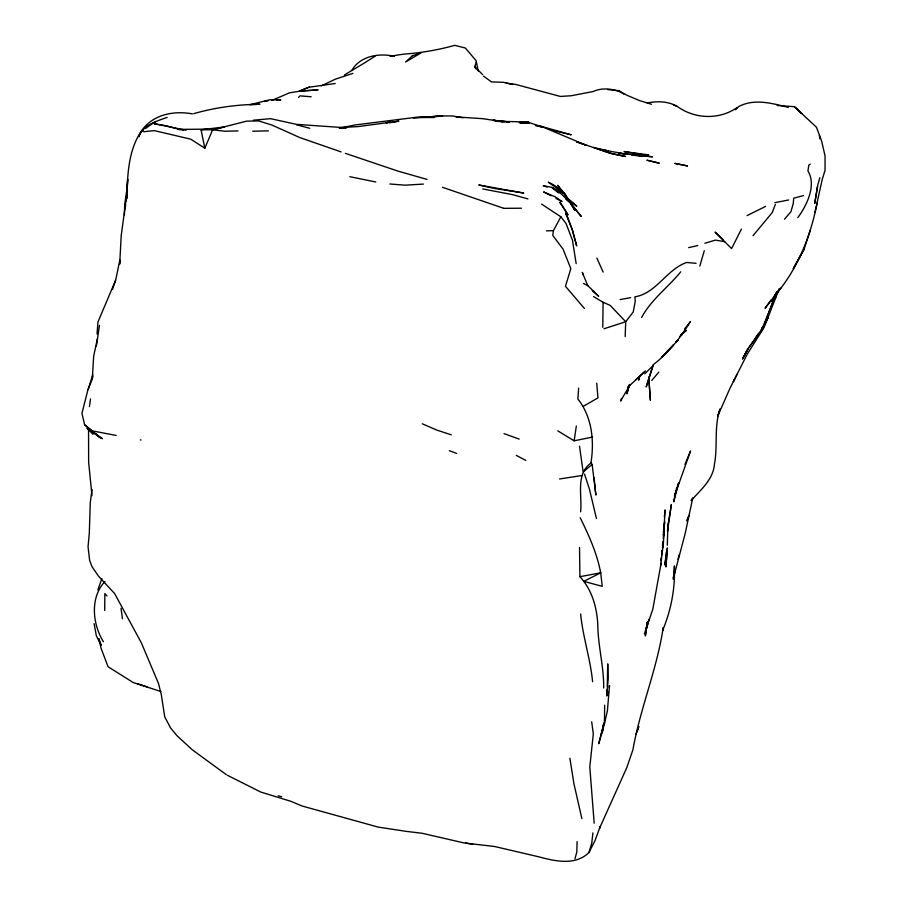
<?xml version="1.0" encoding="UTF-8"?>
<svg xmlns="http://www.w3.org/2000/svg" width="907" height="907" viewBox="0 0 907 907"><rect width="100%" height="100%" fill="white"/><g stroke="black" fill="none" stroke-linecap="round" stroke-linejoin="round"><path stroke-width="1.36" d="M667.291 545.22L667.937 524.099M602.781 327.314L603.076 302.269L593.563 296.6M119.724 263.733L121.198 235.707L127.173 191.581L126.753 198.667C127.502 176.049 127.978 151.016 141.05 131.594C152.183 114.509 173.577 110.405 192.409 113.874M603.665 688.005C603.994 666.6 597.894 645.727 597.792 624.288C596.783 606.987 591.931 589.652 579.902 576.693L579.539 547.556M662.836 541.581L662.756 546.932L662.779 543.055L662.552 545.583M577.079 841.628L576.841 851.945L574.981 858.691M119.735 264.028L119.849 260.003L115.767 279.764L112.525 289.22M124.418 214.846L124.713 204.381L127.365 186.354M625.172 336.599L625.717 321.736L633.211 312.008L635.229 301.396L634.911 296.827C656.351 293.335 666.407 269.719 686.372 262.542M607.134 689.184L606.817 696.02L608.166 678.595L607.735 663.867L607.271 686.452M126.81 197.114L127.694 179.246L127.241 188.078M602.157 730.078L598.711 743.729L604.425 723.741L604.652 705.181M87.9 389.761L92.287 379.115L93.659 356.247L97.502 338.345M580.627 511.82C582.328 495.539 575.389 474.452 590.922 463.058C594.47 441.006 592.101 417.005 577.861 398.955L578.643 388.139M663.436 532.42L663.788 527.205L663.505 542.046L660.659 565.514M97.049 334.025L97.945 322.019L115.54 280.467M663.436 536.74L664.627 521.944L663.55 532.897M663.471 539.177L665.058 509.893L664.366 516.899M667.949 526.094L667.495 531.479L671.384 504.496L668.051 524.745M663.493 534.688L663.731 531.899L663.505 534.563M662.563 545.198L662.79 542.533M96.425 345.975L99.464 325.375M609.323 687.2L609.504 685.511L607.407 710.816L604.425 723.741M126.096 201.071L127.173 191.581M125.2 208.723L125.654 204.891M663.516 535.198L663.969 531.423L663.471 535.47M662.133 551.071L661.588 554.993M662.484 548.304L663.176 542.771M541.592 204.12L560.866 216.796L553.44 230.627L552.794 235.446L563.066 249.164L570.832 268.642L565.458 286.283L584.414 308.471M92.072 489.417L90.269 502.467L89.305 533.237L88.047 546.717L89.646 560.379L91.947 566.558L98.398 576.047L114.645 593.609L141.367 642.87L158.464 683.39L161.344 694.864L164.723 716.825L170.505 727.856L177.126 735.838L192.295 749.806L226.342 774.669M89.408 406.585L90.541 398.865M592.52 437.072L574.154 440.825L576.319 426.052M660.784 560.549L661.192 557.771M603.189 726.609L602.361 732.028L603.881 723.253L602.849 727.346M647.292 622.213L646.067 629.946L648.97 619.492L644.367 633.993M817.592 186.15L814.724 203.44L817.74 185.164L819.849 177.749M608.075 694.694L608.484 692.2M592.929 832.875L591.738 843.317L588.938 852.557C575.038 866.106 554.653 861.06 538.021 856.639L494.666 846.514L463.862 842.898L422.038 833.25L407.606 831.538M691.236 500.176L692.767 497.943L685.239 533.271L673.413 578.144M661.09 563.292L652.813 609.187L647.201 625.717M673.323 577.929L674.921 569.709L673.402 579.426L674.4 565.923C675.296 588.133 671.191 610.048 662.586 630.524L663.198 627.644C656.974 669.275 640.217 708.31 632.927 749.749L626.76 767.719L599.538 828.25L600.241 826.515L594.992 840.608L588.938 852.557M603.03 726.586L601.398 734.239L603.881 723.253M677.257 487.127L678.595 483.034L673.697 501.866L676.633 488.011M92.287 379.115L92.888 376.382M639.548 376.541L638.687 380.18L639.696 376.076M780.859 288.097L774.329 296.181C797.412 269.787 810.45 236.727 817.23 202.692M814.951 212.374L822.196 179.575L825.053 170.301L825.053 155.936L821.629 141.038L816.47 127.252L794.407 106.675L777.186 105.507M704.297 250.74L699.819 266.034M678.005 559.313L679.014 555.254M775.36 298.471L777.016 291.952M87.798 390.271L81.947 413.309L84.612 424.771L100.133 437.616L102.434 438.682L87.151 428.217L93.024 434.351M629.345 384.908L626.918 393.808L629.503 384.443M720.022 409.114C713.843 426.834 717.925 445.893 714.455 464.089C713.333 479.508 700.692 489.746 691.27 500.483M676.078 490.766L674.457 496.208L690.544 450.994L684.944 464.429M88.262 389.148L92.775 374.772M719.943 409.216L717.834 415.882L729.75 388.752L747.277 354.127L764.136 327.325L779.34 288.46M653.006 365.668L646.249 386.767L653.006 365.668L644.718 373.877M637.168 731.427L638.777 726.496L636.102 734.046M803.931 249.55L793.353 268.438L803.931 249.55L810.427 229.993M621.488 398.456L620.626 401.041L629.639 385.407L627.791 387.187M476.084 69.057L474.735 66.733L476.311 62.186M97.877 589.935L101.879 578.621M686.894 521.083L689.003 515.38L687.041 520.108M775.326 204.415L772.311 212.465L753.014 235.707M138.907 136.685C142.773 125.053 156.707 121.153 167.115 117.4M143.601 131.742L154.326 130.631L190.719 139.156L204.835 148.215L212.623 129.758L246.625 121.153L258.563 120.926L271.76 124.985L299.605 137.49L341.089 151.9M741.416 229.108L731.586 248.552L715.079 232.101L722.913 239.607M138.941 136.254L141.05 131.594L143.283 130.03M775.428 295.716L764.148 323.822M776.551 292.462L773.07 299.934L777.299 291.521M777.707 291.283L773.558 299.843L762.696 329.082L747.958 348.855L742.572 358.855L747.958 348.855L758.263 333.935M734.659 379.035L733.355 381.609L737.357 373.775M186.128 130.245L154.303 123.76L155.562 121.413L145.517 128.465M776.335 292.7L771.687 301.317L775.61 294.061M762.005 328.629L758.808 334.434L768.41 317.008L763.286 326.305M757.254 335.567L755.191 339.082L759.125 332.733M309.48 87.106L299.355 91.131L317.881 89.906L299.355 91.131L308.459 87.31L335.216 83.501M641.623 317.495C651.192 299.48 668.085 287.462 680.726 271.828M770.961 300.013L765.054 308.301L779.034 290.365M105.019 581.455C89.782 597.407 92.48 624.254 103.421 641.725M797.82 217.623C806.64 205.764 816.754 185.266 807.944 170.992L808.817 165.131L810.28 164.133M684.57 328.969L690.522 321.463C680.318 337.937 668.323 353.106 652.836 365.056M351.973 70.054C360.544 55.815 379.375 52.799 394.386 56.37M651.793 380.452L658.777 372.165M784.487 219.211L790.927 211.705L793.228 203.69L793.727 198.18L803.534 195.595M735.566 109.781L738.683 106.55C754.409 98.262 772.152 103.341 788.285 107.377M298.528 97.457L300.047 95.87L311.124 96.754M644.049 372.176L628.166 386.96M635.886 379.738L645.433 370.895M681.089 334.989L686.304 330.443L680.919 334.694M590.922 463.058L592.158 464.452L583.133 471.969L579.528 446.233M344.365 75.043C354.773 68.592 365.34 62.753 375.487 55.803M679.728 336.429L681.837 335.034M583.065 406.449L597.974 397.878L596.704 383.151M321.18 85.927L335.431 79.136L352.925 73.376M747.085 215.594L765.587 206.411M737.21 107.514C719.228 120.064 694.739 119.168 677.189 106.38C668.096 101.199 657.246 100.881 647.247 103.047M271.851 100.439L289.548 92.809L299.435 91.233M193.701 113.658C215.084 107.502 237.713 104.464 259.958 104.26L249.595 104.759L270.037 99.725L280.739 99.872L276.964 100.28M603.971 328.765L625.717 321.736L610.196 305.387L603.076 302.269M386.291 122.876L390.248 121.81L386.529 122.796M704.841 243.257L715.442 240.117L724.602 241.659M201.037 129.746L212.623 129.758L224.653 126.957L201.037 129.746L204.835 148.215M688.685 247.634L697.8 245.559M774.816 202.669L788.682 199.959M339.252 128.25L354.796 124.996L413.161 117.661L442.525 116.119L427.446 116.969L440.7 115.915L452.74 115.983L463.205 117.819M579.902 576.693L600.695 572.827C597.055 553.417 588.881 535.323 580.174 517.727M620.184 299.559L630.626 297.655M389.613 122.796L398.91 121.141L358.016 126.595L339.649 127.592M390.089 56.245L403.57 54.148C420.859 52.946 438.081 49.987 454.77 45.35L465.382 48.026L476.096 60.678L478.25 71.086M559.562 478.964L581.852 475.551M253.416 120.2L270.524 118.67L296.464 124.35L346.451 127.83L339.535 127.876M519.292 122.774L528.894 122.139L519.609 122.332M423.388 184.087L405.112 185.175L389.84 183.985M546.445 230.854L553.44 230.627M238.065 130.914L224.732 131.243L212.623 129.758M527.965 122.921L520.448 123.091L529.937 122.842L543.588 127.331L586.092 145.211L576.535 141.855L612.474 153.918L625.535 156.492L608.552 152.773L593.484 147.422L608.268 150.981L600.253 149.44L624.515 153.816L652.552 156.786L631.896 155.154L647.099 156.197L639.163 155.641M252.724 131.209L268.393 130.857M213.689 129.134L178.191 129.372L183.565 130.12M265.025 101.017L267.848 100.994M503.736 208.327L521.446 208.225M644.004 154.712L648.72 154.859L624.005 151.571L642.825 154.666M492.048 81.902L503.623 82.333L513.011 84.555M456.176 116.912L483.125 118.715L502.693 121.674L495.653 121.243L517.024 121.719L529.223 122.899M558.451 192.908L551.978 187.5L564.766 193.769L574.913 210.435L564.766 193.769L557.669 185.277L561.955 191.377M686.633 262.474L696.088 263.325M607.633 89.589L619.322 90.7L623.71 94.079M456.402 117.15L459.123 117.422M618.495 153.215L624.515 153.816M618.687 153.238L629.934 154.371M493.079 120.291L509.417 122.003L493.079 120.291L504.054 121.901M407.254 831.515L378.31 827.139L301.963 805.972L290.75 801.278L260.74 792.038L227.419 775.292M140.358 439.906L141.084 439.986M494.236 188.429L523.713 193.032L478.783 184.983L492.909 188.123M506.242 83.183L515.607 84.419L560.367 96.437L571.138 95.757L593.235 91.505A43.831 32.89 49.2 0 1 626.986 95.292L639.299 100.496L651.453 104.282M116.175 435.417L91.856 430.802M553.633 130.619L571.206 134.803L540.391 126.096L535.436 125.449L543.588 127.331L538.599 126.164M154.303 123.76L165.924 125.676L179.711 129.508M482.739 188.939L512.534 194.642L527.942 198.916M465.699 843.045L473 844.417M552.556 187.534L543.202 185.663L547.125 187.08M375.77 181.978L349.819 176.706M296.498 124.803L309.74 128.261M278.2 795.802L281.748 796.777M427.038 179.405L398.082 171.151L345.386 153.351M160.856 691.497L133.238 682.563L108.035 666.713L101.108 648.38L98.84 638.653L101.153 645.319L96.335 635.716L94.124 623.665M451.312 434.85L436.925 430.133L422.299 423.796M137.581 683.731L146.991 686.848M558.905 191.298L564.143 193.18L548.236 182.182C564.415 188.985 570.061 204.529 581.285 216.399L567.986 199.903M503.498 208.236L442.525 187.307M504.054 433.648L519.167 439.09M673.459 104.985L677.189 106.38M449.384 450.7L456.675 453.455M583.507 283.449L587.804 285.648L598.711 296.272L592.305 290.728M483.51 76.143L491.447 81.868M550.991 195.776L543.622 191.91L555.39 196.921L562.034 201.581L555.9 198.361M516.276 455.382L525.788 460.427M557.748 430.836L574.154 440.825M551.978 187.5L561.524 194.121L569.245 201.932L566.002 199.223M87.151 428.217L100.133 437.616L84.612 424.771M566.898 197.771L576.829 206.32L567.816 198.61M795.314 107.57L801.72 113.556L794.407 106.675M474.735 66.733L482.671 74.612M106.981 595.956L104.849 593.575L104.702 610.479M560.866 216.796L566.093 223.632L572.453 240.174L576.172 263.654M596.863 258.076L603.155 272.089M583.405 275.104L582.26 272.395L587.804 285.648M584.505 474.066L589.471 489.236L596.409 518.441M581.852 818.59L573.938 783.739L569.879 758.275M592.588 681.713C590.389 658.765 582.85 636.918 580.639 614.028M592.158 464.452L595.876 495.063L594.085 477.717M121.039 608.336L122.468 618.733M591.693 721.779L593.314 734.012L589.788 766.982L594.187 823.239M819.429 135.347L819.758 138.703M91.981 495.63L88.648 462.287L88.535 429.011M667.314 548.157L665.931 566.739L667.314 548.157M662.087 550.515L661.861 553.179L662.087 550.651M666.69 550.968L664.91 564.812L666.69 550.968M647.292 622.542L645.365 635.988L647.281 622.621M746.676 351.338L743.184 357.641L748.15 348.81L746.676 351.338M764.306 324.683L762.039 328.175L764.306 324.683M665.069 353.651L661.43 357.437L673.482 344.921L665.069 353.651M412.39 55.735L405.588 62.016L421.007 52.912L412.39 55.735M678.005 340.442L675.738 341.894L678.005 340.442M600.695 572.827L583.802 581.342L602.237 586.341L600.695 572.827M423.399 117.162L413.161 117.661L434.124 117.445L421.812 117.196L426.245 117.173L423.399 117.162M687.449 165.924L675.057 163.419L687.449 165.924M659.049 163.124L647.11 160.256L659.049 163.124M562.657 206.172L559.812 202.261L568.009 214.868L562.657 206.172M567.748 217.725L565.696 213.27L572.294 229.732L576.614 245.706L572.294 229.732L567.748 217.725M650.387 400.134L648.754 377.301L650.387 400.134"/></g></svg>
